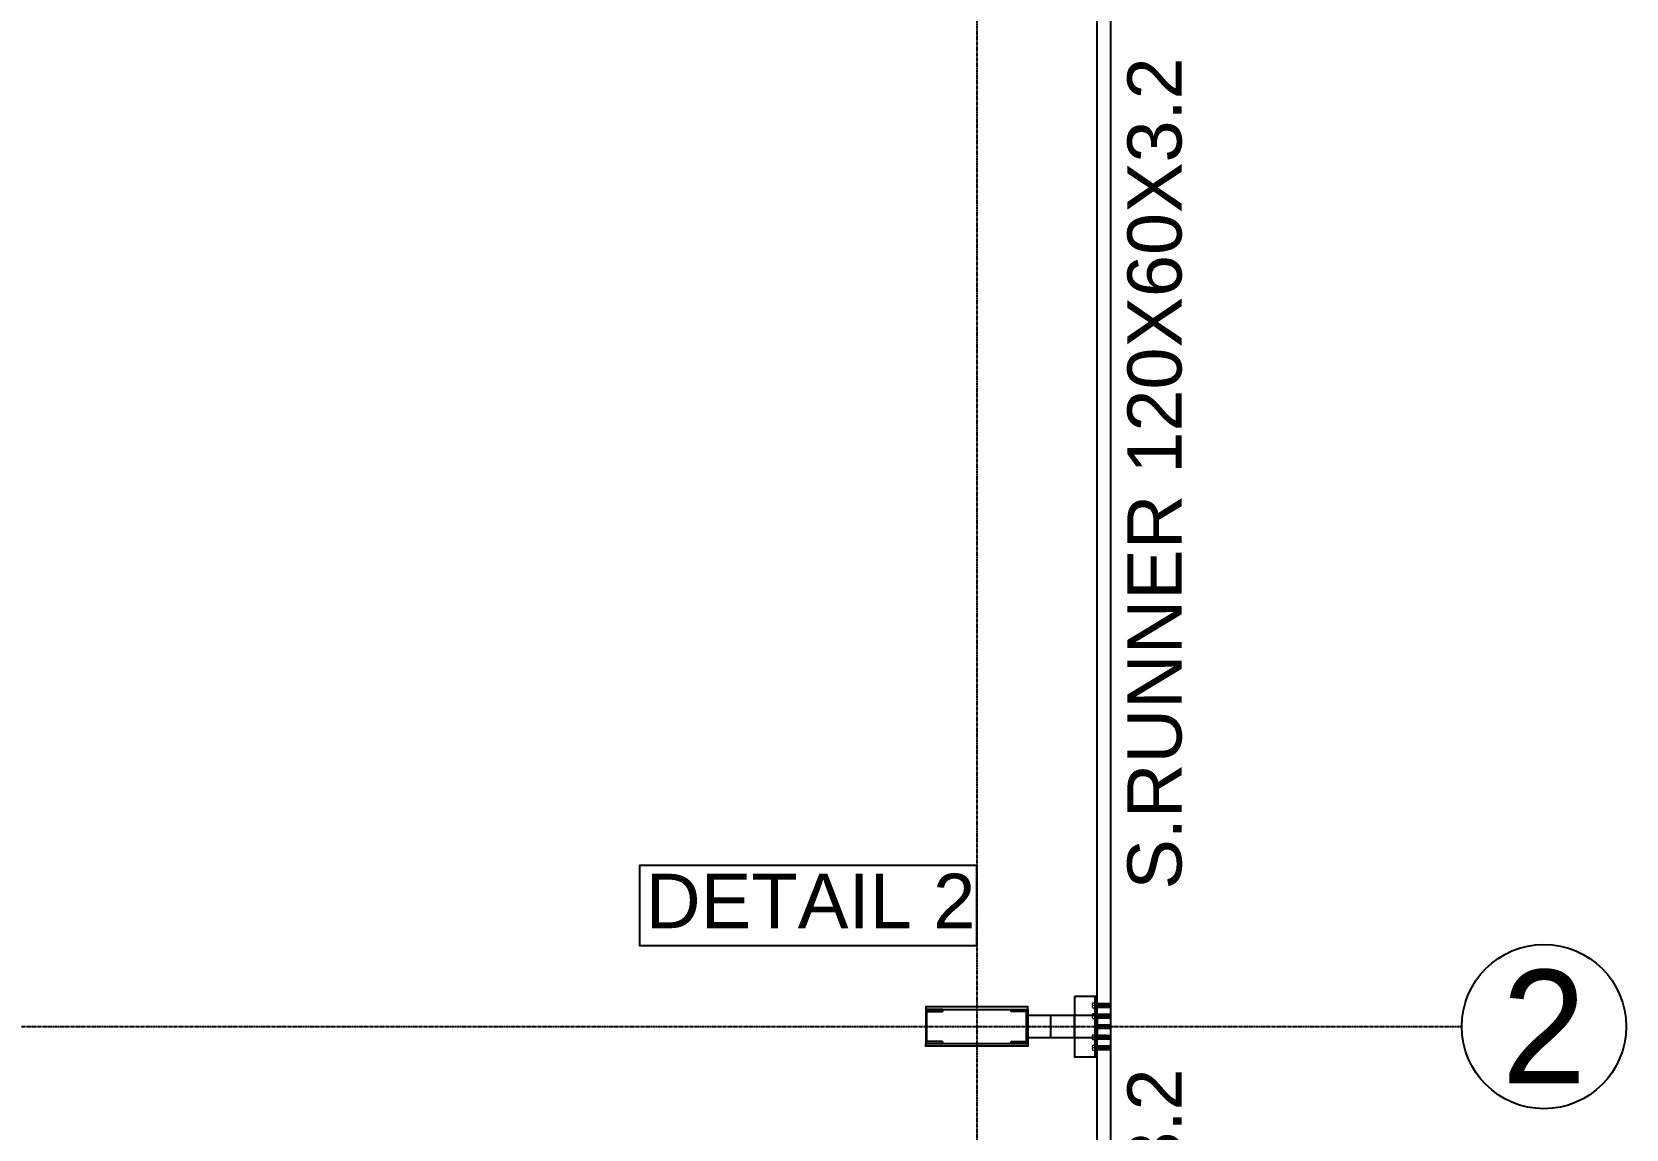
# Model space of a CAD drawing. Header units: millimetres. Extents: x 3470347 to 5996549, y -3470518 to 17149644.
# Drawn here: x 5016116 to 5023143, y 6781340 to 6786177 of the extents above; entities that cross this region are included whole.
import ezdxf
from ezdxf.enums import TextEntityAlignment as Align

# ---------------------------------------------------------------- set-up
doc = ezdxf.new("R2010")
doc.units = ezdxf.units.MM
doc.header["$MEASUREMENT"] = 0
doc.linetypes.add('CENTERX2', pattern=[4, 2.5, -0.5, 0.5, -0.5])
doc.layers.get('0').update_dxf_attribs({"linetype": 'CONTINUOUS', "lineweight": 25})
doc.layers.add('5', color=3, linetype='CONTINUOUS')
doc.layers.add('lintel', color=2, linetype='CONTINUOUS')
for name, color, linetype, lineweight in [('6 TEXT', 7, 'CONTINUOUS', 25), ('channnel', 2, 'CONTINUOUS', 15), ('rRCC 2', 40, 'CONTINUOUS', 15)]:
    doc.layers.add(name, color=color, linetype=linetype, lineweight=lineweight)
doc.styles.add('PDF Arial', font='arial.ttf')
doc.styles.get("Standard").update_dxf_attribs({"font": ''})
doc.styles.add('TITLE', font='arial.ttf')
doc.styles.get('Standard').set_extended_font_data('AR CENA')

msp = doc.modelspace()

# ---------------------------------------------------------------- hatches: boundary and pattern name
at = {"layer": '6 TEXT', "linetype": 'ByBlock'}
h = msp.add_hatch(color=150, dxfattribs=at)
h.dxf.hatch_style = 1
h.paths.add_polyline_path([(5020131.08, 6781866.67), (5020131.08, 6781861.67, -0.4142136), (5020127.08, 6781857.67), (5020061.48, 6781857.67), (5020061.48, 6781725.67), (5020127.08, 6781725.67, -0.4142136), (5020131.08, 6781721.67), (5020131.08, 6781716.67), (5020056.08, 6781716.67), (5020056.08, 6781866.67)])
h = msp.add_hatch(color=150, dxfattribs=at)
h.dxf.hatch_style = 1
h.paths.add_polyline_path([(5020506.08, 6781866.67), (5020506.08, 6781716.67), (5020431.08, 6781716.67), (5020431.08, 6781721.67, -0.4142136), (5020435.08, 6781725.67), (5020500.68, 6781725.67), (5020500.68, 6781857.67), (5020435.08, 6781857.67, -0.4142136), (5020431.08, 6781861.67), (5020431.08, 6781866.67)])

# ---------------------------------------------------------------- linework, layer by layer
at = {"color": 3}
msp.add_line((5020803.08, 6781658.34), (5020803.08, 6781925.01), dxfattribs=at)
at = {"color": 8, "linetype": 'ByBlock'}
for p, q in [((5020803.08, 6781893.01), (5020871.08, 6781893.01)), ((5020803.08, 6781885.01), (5020871.08, 6781885.01)), ((5020803.08, 6781877.01), (5020871.08, 6781877.01)), ((5020803.08, 6781846.34), (5020871.08, 6781846.34)), ((5020803.08, 6781838.34), (5020871.08, 6781838.34)), ((5020803.08, 6781838.34), (5020871.08, 6781838.34)), ((5020803.08, 6781830.34), (5020871.08, 6781830.34)), ((5020803.08, 6781753.01), (5020871.08, 6781753.01)), ((5020803.08, 6781745.01), (5020871.08, 6781745.01)), ((5020803.08, 6781745.01), (5020871.08, 6781745.01)), ((5020803.08, 6781737.01), (5020871.08, 6781737.01)), ((5020803.08, 6781706.34), (5020871.08, 6781706.34)), ((5020803.08, 6781698.34), (5020871.08, 6781698.34)), ((5020803.08, 6781690.34), (5020871.08, 6781690.34))]:
    msp.add_line(p, q, dxfattribs=at)
at = {"color": 2}
for p, q in [((5020811.08, 6781798.34), (5020871.08, 6781798.34)), ((5020811.08, 6781798.34), (5020871.08, 6781798.34)), ((5020811.08, 6781785.01), (5020871.08, 6781785.01)), ((5020811.08, 6781785.01), (5020871.08, 6781785.01))]:
    msp.add_line(p, q, dxfattribs=at)
at = {"color": 6, "linetype": 'ByBlock'}
for points in [[(5020811.08, 6786662.01), (5020871.08, 6786662.01), (5020871.08, 6781798.34), (5020811.08, 6781798.34)], [(5020811.08, 6781785.01), (5020871.08, 6781785.01), (5020871.08, 6777759.34), (5020811.08, 6777759.34)]]:
    msp.add_lwpolyline(points, close=True, dxfattribs=at)
at = {"color": 3}
for points in [[(5020711.08, 6781925.01), (5020711.08, 6781658.34), (5020811.08, 6781658.34), (5020811.08, 6781925.01)], [(5020606.08, 6781741.67), (5020506.08, 6781741.67), (5020506.08, 6781841.67), (5020606.08, 6781841.67)], [(5020811.08, 6781741.67), (5020711.08, 6781741.67), (5020711.08, 6781841.67), (5020811.08, 6781841.67)]]:
    msp.add_lwpolyline(points, close=True, dxfattribs=at)
at = {"layer": '6 TEXT', "color": 8, "linetype": 'CENTERX2', "ltscale": 0.5}
msp.add_line((5020281.08, 6817657.4), (5020281.08, 6774264.13), dxfattribs=at)
at = {"layer": '6 TEXT', "color": 4, "linetype": 'ByBlock'}
for points in [[(5020131.08, 6781716.67), (5020131.08, 6781721.67, 0.4142136), (5020127.08, 6781725.67), (5020061.48, 6781725.67), (5020061.48, 6781857.67), (5020127.08, 6781857.67, 0.4142136), (5020131.08, 6781861.67), (5020131.08, 6781866.67), (5020056.08, 6781866.67), (5020056.08, 6781716.67)], [(5020431.08, 6781716.67), (5020431.08, 6781721.67, -0.4142136), (5020435.08, 6781725.67), (5020500.68, 6781725.67), (5020500.68, 6781857.67), (5020435.08, 6781857.67, -0.4142136), (5020431.08, 6781861.67), (5020431.08, 6781866.67), (5020506.08, 6781866.67), (5020506.08, 6781716.67)]]:
    msp.add_lwpolyline(points, format="xyb", close=True, dxfattribs=at)
at = {"layer": '6 TEXT', "color": 8, "linetype": 'CENTERX2', "ltscale": 0.5}
msp.add_lwpolyline([(4982503.56, 6781791.67), (5022418.94, 6781791.67)], dxfattribs=at)
at = {"layer": '6 TEXT', "color": 8}
msp.add_circle((5022781.1, 6781791.67), 362.15, dxfattribs=at)
at = {"layer": 'channnel', "color": 8, "linetype": 'ByBlock'}
for p, q in [((5020790.76, 6781895.67), (5020803.08, 6781895.67)), ((5020803.08, 6781885.01), (5020790.76, 6781885.01)), ((5020790.76, 6781874.34), (5020803.08, 6781874.34)), ((5020790.76, 6781849.01), (5020803.08, 6781849.01)), ((5020803.08, 6781838.34), (5020790.76, 6781838.34)), ((5020803.08, 6781895.67), (5020803.08, 6781874.34)), ((5020803.08, 6781893.01), (5020871.08, 6781893.01)), ((5020803.08, 6781877.01), (5020871.08, 6781877.01)), ((5020803.08, 6781849.01), (5020803.08, 6781827.67)), ((5020803.08, 6781846.34), (5020871.08, 6781846.34)), ((5020817.48, 6781877.01), (5020817.48, 6781893.01)), ((5020817.48, 6781830.34), (5020817.48, 6781846.34)), ((5020871.08, 6781893.01), (5020871.08, 6781877.01)), ((5020871.08, 6781846.34), (5020871.08, 6781830.34)), ((5020790.76, 6781827.67), (5020803.08, 6781827.67)), ((5020803.08, 6781830.34), (5020871.08, 6781830.34)), ((5020790.76, 6781755.67), (5020803.08, 6781755.67)), ((5020803.08, 6781745.01), (5020790.76, 6781745.01)), ((5020790.76, 6781734.34), (5020803.08, 6781734.34)), ((5020790.76, 6781709.01), (5020803.08, 6781709.01)), ((5020803.08, 6781698.34), (5020790.76, 6781698.34)), ((5020803.08, 6781734.34), (5020803.08, 6781755.67)), ((5020803.08, 6781753.01), (5020871.08, 6781753.01)), ((5020803.08, 6781737.01), (5020871.08, 6781737.01)), ((5020803.08, 6781687.67), (5020803.08, 6781709.01)), ((5020803.08, 6781706.34), (5020871.08, 6781706.34)), ((5020817.48, 6781753.01), (5020817.48, 6781737.01)), ((5020817.48, 6781706.34), (5020817.48, 6781690.34)), ((5020871.08, 6781737.01), (5020871.08, 6781753.01)), ((5020871.08, 6781690.34), (5020871.08, 6781706.34)), ((5020790.76, 6781687.67), (5020803.08, 6781687.67)), ((5020803.08, 6781690.34), (5020871.08, 6781690.34))]:
    msp.add_line(p, q, dxfattribs=at)
at = {"layer": 'channnel', "color": 8, "linetype": 'Continuous'}
for p, q in [((5020816.82, 6781892.76), (5020816.94, 6781893.01)), ((5020816.82, 6781846.09), (5020816.94, 6781846.34)), ((5020817.48, 6781877.9), (5020824.52, 6781893.01)), ((5020817.48, 6781884.41), (5020821.49, 6781893.01)), ((5020817.48, 6781890.91), (5020818.45, 6781893.01)), ((5020817.48, 6781881.15), (5020822.73, 6781892.43)), ((5020817.48, 6781887.66), (5020819.7, 6781892.43)), ((5020817.48, 6781831.23), (5020824.52, 6781846.34)), ((5020817.48, 6781837.74), (5020821.49, 6781846.34)), ((5020817.48, 6781844.25), (5020818.45, 6781846.34)), ((5020817.48, 6781834.49), (5020822.73, 6781845.76)), ((5020817.48, 6781840.99), (5020819.7, 6781845.76)), ((5020818.85, 6781877.59), (5020825.77, 6781892.43)), ((5020818.85, 6781830.92), (5020825.77, 6781845.76)), ((5020819.86, 6781892.76), (5020819.97, 6781893.01)), ((5020819.86, 6781846.09), (5020819.97, 6781846.34)), ((5020820.1, 6781877.01), (5020827.56, 6781893.01)), ((5020820.1, 6781830.34), (5020827.56, 6781846.34)), ((5020821.88, 6781877.59), (5020828.8, 6781892.43)), ((5020821.88, 6781830.92), (5020828.8, 6781845.76)), ((5020822.89, 6781892.76), (5020823.01, 6781893.01)), ((5020822.89, 6781846.09), (5020823.01, 6781846.34)), ((5020823.13, 6781877.01), (5020830.59, 6781893.01)), ((5020823.13, 6781830.34), (5020830.59, 6781846.34)), ((5020824.92, 6781877.59), (5020831.84, 6781892.43)), ((5020824.92, 6781830.92), (5020831.84, 6781845.76)), ((5020825.92, 6781892.76), (5020826.04, 6781893.01)), ((5020825.92, 6781846.09), (5020826.04, 6781846.34)), ((5020826.16, 6781877.01), (5020833.63, 6781893.01)), ((5020826.16, 6781830.34), (5020833.63, 6781846.34)), ((5020827.95, 6781877.59), (5020834.87, 6781892.43)), ((5020827.95, 6781830.92), (5020834.87, 6781845.76)), ((5020828.96, 6781892.76), (5020829.07, 6781893.01)), ((5020828.96, 6781846.09), (5020829.07, 6781846.34)), ((5020829.2, 6781877.01), (5020836.66, 6781893.01)), ((5020829.2, 6781830.34), (5020836.66, 6781846.34)), ((5020830.99, 6781877.59), (5020837.91, 6781892.43)), ((5020830.99, 6781830.92), (5020837.91, 6781845.76)), ((5020831.99, 6781892.76), (5020832.11, 6781893.01)), ((5020831.99, 6781846.09), (5020832.11, 6781846.34)), ((5020832.23, 6781877.01), (5020839.69, 6781893.01)), ((5020832.23, 6781830.34), (5020839.69, 6781846.34)), ((5020834.02, 6781877.59), (5020834.27, 6781892.43)), ((5020834.02, 6781830.92), (5020834.27, 6781845.76)), ((5020834.67, 6781877.01), (5020842.13, 6781893.01)), ((5020834.67, 6781830.34), (5020842.13, 6781846.34)), ((5020835.27, 6781877.01), (5020836.06, 6781893.01)), ((5020835.27, 6781830.34), (5020836.06, 6781846.34)), ((5020836.46, 6781877.59), (5020843.38, 6781892.43)), ((5020836.46, 6781830.92), (5020843.38, 6781845.76)), ((5020837.06, 6781877.59), (5020837.31, 6781892.43)), ((5020837.06, 6781830.92), (5020837.31, 6781845.76)), ((5020837.7, 6781877.01), (5020845.16, 6781893.01)), ((5020837.7, 6781830.34), (5020845.16, 6781846.34)), ((5020838.3, 6781877.01), (5020839.1, 6781893.01)), ((5020838.3, 6781830.34), (5020839.1, 6781846.34)), ((5020839.49, 6781877.59), (5020846.41, 6781892.43)), ((5020839.49, 6781830.92), (5020846.41, 6781845.76)), ((5020840.09, 6781877.59), (5020840.34, 6781892.43)), ((5020840.09, 6781830.92), (5020840.34, 6781845.76)), ((5020840.74, 6781877.01), (5020848.2, 6781893.01)), ((5020840.74, 6781830.34), (5020848.2, 6781846.34)), ((5020842.53, 6781877.59), (5020849.44, 6781892.43)), ((5020842.53, 6781830.92), (5020849.44, 6781845.76)), ((5020843.77, 6781877.01), (5020851.23, 6781893.01)), ((5020843.77, 6781830.34), (5020851.23, 6781846.34)), ((5020845.56, 6781877.59), (5020852.48, 6781892.43)), ((5020845.56, 6781830.92), (5020852.48, 6781845.76)), ((5020846.81, 6781877.01), (5020854.27, 6781893.01)), ((5020846.81, 6781830.34), (5020854.27, 6781846.34)), ((5020848.59, 6781877.59), (5020855.51, 6781892.43)), ((5020848.59, 6781830.92), (5020855.51, 6781845.76)), ((5020849.84, 6781877.01), (5020857.3, 6781893.01)), ((5020849.84, 6781830.34), (5020857.3, 6781846.34)), ((5020851.63, 6781877.59), (5020858.55, 6781892.43)), ((5020851.63, 6781830.92), (5020858.55, 6781845.76)), ((5020852.87, 6781877.01), (5020860.34, 6781893.01)), ((5020852.87, 6781830.34), (5020860.34, 6781846.34)), ((5020854.66, 6781877.59), (5020861.58, 6781892.43)), ((5020854.66, 6781830.92), (5020861.58, 6781845.76)), ((5020855.91, 6781877.01), (5020863.37, 6781893.01)), ((5020855.91, 6781830.34), (5020863.37, 6781846.34)), ((5020857.43, 6781877.01), (5020864.62, 6781892.43)), ((5020857.43, 6781830.34), (5020864.62, 6781845.76)), ((5020859.21, 6781877.59), (5020866.4, 6781893.01)), ((5020859.21, 6781830.92), (5020866.4, 6781846.34)), ((5020860.46, 6781877.01), (5020867.65, 6781892.43)), ((5020860.46, 6781830.34), (5020867.65, 6781845.76)), ((5020862.25, 6781877.59), (5020869.44, 6781893.01)), ((5020862.25, 6781830.92), (5020869.44, 6781846.34)), ((5020863.49, 6781877.01), (5020870.68, 6781892.43)), ((5020863.49, 6781830.34), (5020870.68, 6781845.76)), ((5020865.28, 6781877.59), (5020871.08, 6781890.02)), ((5020865.28, 6781830.92), (5020871.08, 6781843.35)), ((5020866.53, 6781877.01), (5020871.08, 6781886.76)), ((5020866.53, 6781830.34), (5020871.08, 6781840.1)), ((5020868.32, 6781877.59), (5020871.08, 6781883.51)), ((5020868.32, 6781830.92), (5020871.08, 6781836.84)), ((5020869.56, 6781877.01), (5020871.08, 6781880.26)), ((5020869.56, 6781830.34), (5020871.08, 6781833.59)), ((5020816.82, 6781737.26), (5020816.94, 6781737.01)), ((5020817.48, 6781752.11), (5020824.52, 6781737.01)), ((5020817.48, 6781748.86), (5020822.73, 6781737.59)), ((5020817.48, 6781745.61), (5020821.49, 6781737.01)), ((5020817.48, 6781742.35), (5020819.7, 6781737.59)), ((5020817.48, 6781739.1), (5020818.45, 6781737.01)), ((5020817.48, 6781705.45), (5020824.52, 6781690.34)), ((5020817.48, 6781702.19), (5020822.73, 6781690.92)), ((5020817.48, 6781698.94), (5020821.49, 6781690.34)), ((5020817.48, 6781695.69), (5020819.7, 6781690.92)), ((5020817.48, 6781692.43), (5020818.45, 6781690.34)), ((5020818.85, 6781752.43), (5020825.77, 6781737.59)), ((5020818.85, 6781705.76), (5020825.77, 6781690.92)), ((5020819.86, 6781737.26), (5020819.97, 6781737.01)), ((5020820.1, 6781753.01), (5020827.56, 6781737.01)), ((5020820.1, 6781706.34), (5020827.56, 6781690.34)), ((5020821.88, 6781752.43), (5020828.8, 6781737.59)), ((5020821.88, 6781705.76), (5020828.8, 6781690.92)), ((5020822.89, 6781737.26), (5020823.01, 6781737.01)), ((5020823.13, 6781753.01), (5020830.59, 6781737.01)), ((5020823.13, 6781706.34), (5020830.59, 6781690.34)), ((5020824.92, 6781752.43), (5020831.84, 6781737.59)), ((5020824.92, 6781705.76), (5020831.84, 6781690.92)), ((5020825.92, 6781737.26), (5020826.04, 6781737.01)), ((5020826.16, 6781753.01), (5020833.63, 6781737.01)), ((5020826.16, 6781706.34), (5020833.63, 6781690.34)), ((5020827.95, 6781752.43), (5020834.87, 6781737.59)), ((5020827.95, 6781705.76), (5020834.87, 6781690.92)), ((5020828.96, 6781737.26), (5020829.07, 6781737.01)), ((5020829.2, 6781753.01), (5020836.66, 6781737.01)), ((5020829.2, 6781706.34), (5020836.66, 6781690.34)), ((5020830.99, 6781752.43), (5020837.91, 6781737.59)), ((5020830.99, 6781705.76), (5020837.91, 6781690.92)), ((5020831.99, 6781737.26), (5020832.11, 6781737.01)), ((5020832.23, 6781753.01), (5020839.69, 6781737.01)), ((5020832.23, 6781706.34), (5020839.69, 6781690.34)), ((5020834.02, 6781752.43), (5020834.27, 6781737.59)), ((5020834.02, 6781705.76), (5020834.27, 6781690.92)), ((5020834.67, 6781753.01), (5020842.13, 6781737.01)), ((5020834.67, 6781706.34), (5020842.13, 6781690.34)), ((5020835.27, 6781753.01), (5020836.06, 6781737.01)), ((5020835.27, 6781706.34), (5020836.06, 6781690.34)), ((5020836.46, 6781752.43), (5020843.38, 6781737.59)), ((5020836.46, 6781705.76), (5020843.38, 6781690.92)), ((5020837.06, 6781752.43), (5020837.31, 6781737.59)), ((5020837.06, 6781705.76), (5020837.31, 6781690.92)), ((5020837.7, 6781753.01), (5020845.16, 6781737.01)), ((5020837.7, 6781706.34), (5020845.16, 6781690.34)), ((5020838.3, 6781753.01), (5020839.1, 6781737.01)), ((5020838.3, 6781706.34), (5020839.1, 6781690.34)), ((5020839.49, 6781752.43), (5020846.41, 6781737.59)), ((5020839.49, 6781705.76), (5020846.41, 6781690.92)), ((5020840.09, 6781752.43), (5020840.34, 6781737.59)), ((5020840.09, 6781705.76), (5020840.34, 6781690.92)), ((5020840.74, 6781753.01), (5020848.2, 6781737.01)), ((5020840.74, 6781706.34), (5020848.2, 6781690.34)), ((5020842.53, 6781752.43), (5020849.44, 6781737.59)), ((5020842.53, 6781705.76), (5020849.44, 6781690.92)), ((5020843.77, 6781753.01), (5020851.23, 6781737.01)), ((5020843.77, 6781706.34), (5020851.23, 6781690.34)), ((5020845.56, 6781752.43), (5020852.48, 6781737.59)), ((5020845.56, 6781705.76), (5020852.48, 6781690.92)), ((5020846.81, 6781753.01), (5020854.27, 6781737.01)), ((5020846.81, 6781706.34), (5020854.27, 6781690.34)), ((5020848.59, 6781752.43), (5020855.51, 6781737.59)), ((5020848.59, 6781705.76), (5020855.51, 6781690.92)), ((5020849.84, 6781753.01), (5020857.3, 6781737.01)), ((5020849.84, 6781706.34), (5020857.3, 6781690.34)), ((5020851.63, 6781752.43), (5020858.55, 6781737.59)), ((5020851.63, 6781705.76), (5020858.55, 6781690.92)), ((5020852.87, 6781753.01), (5020860.34, 6781737.01)), ((5020852.87, 6781706.34), (5020860.34, 6781690.34)), ((5020854.66, 6781752.43), (5020861.58, 6781737.59)), ((5020854.66, 6781705.76), (5020861.58, 6781690.92)), ((5020855.91, 6781753.01), (5020863.37, 6781737.01)), ((5020855.91, 6781706.34), (5020863.37, 6781690.34)), ((5020857.43, 6781753.01), (5020864.62, 6781737.59)), ((5020857.43, 6781706.34), (5020864.62, 6781690.92)), ((5020859.21, 6781752.43), (5020866.4, 6781737.01)), ((5020859.21, 6781705.76), (5020866.4, 6781690.34)), ((5020860.46, 6781753.01), (5020867.65, 6781737.59)), ((5020860.46, 6781706.34), (5020867.65, 6781690.92)), ((5020862.25, 6781752.43), (5020869.44, 6781737.01)), ((5020862.25, 6781705.76), (5020869.44, 6781690.34)), ((5020863.49, 6781753.01), (5020870.68, 6781737.59)), ((5020863.49, 6781706.34), (5020870.68, 6781690.92)), ((5020865.28, 6781752.43), (5020871.08, 6781740)), ((5020865.28, 6781705.76), (5020871.08, 6781693.33)), ((5020866.53, 6781753.01), (5020871.08, 6781743.25)), ((5020866.53, 6781706.34), (5020871.08, 6781696.58)), ((5020868.32, 6781752.43), (5020871.08, 6781746.5)), ((5020868.32, 6781705.76), (5020871.08, 6781699.84)), ((5020869.56, 6781753.01), (5020871.08, 6781749.76)), ((5020869.56, 6781706.34), (5020871.08, 6781703.09)), ((5020816.82, 6781690.59), (5020816.94, 6781690.34)), ((5020819.86, 6781690.59), (5020819.97, 6781690.34)), ((5020822.89, 6781690.59), (5020823.01, 6781690.34)), ((5020825.92, 6781690.59), (5020826.04, 6781690.34)), ((5020828.96, 6781690.59), (5020829.07, 6781690.34)), ((5020831.99, 6781690.59), (5020832.11, 6781690.34))]:
    msp.add_line(p, q, dxfattribs=at)
at = {"layer": 'channnel', "color": 8, "linetype": 'ByBlock'}
for centre in [(5020804.3, 6781890.34), (5020804.3, 6781879.67), (5020804.3, 6781843.67), (5020804.3, 6781833.01), (5020804.3, 6781750.34), (5020804.3, 6781739.67), (5020804.3, 6781703.67), (5020804.3, 6781693.01)]:
    msp.add_arc(centre, 14.55, 158.498425, 201.501575, dxfattribs=at)
at = {"layer": 'channnel', "color": 8, "linetype": 'Continuous'}
for centre, radius, start, end in [((5020819.08, 6781892.72), 0.688, 335, 155), ((5020819.08, 6781846.05), 0.688, 335, 155), ((5020819.47, 6781877.3), 0.687, 155, 335), ((5020822.11, 6781892.72), 0.688, 335, 155), ((5020822.11, 6781846.05), 0.688, 335, 155), ((5020822.51, 6781877.3), 0.687, 155, 335), ((5020825.15, 6781892.72), 0.688, 335, 155), ((5020825.15, 6781846.05), 0.688, 335, 155), ((5020825.54, 6781877.3), 0.687, 155, 335), ((5020828.18, 6781892.72), 0.688, 335, 155), ((5020828.18, 6781846.05), 0.688, 335, 155), ((5020828.58, 6781877.3), 0.687, 155, 335), ((5020831.21, 6781892.72), 0.688, 335, 155), ((5020831.21, 6781846.05), 0.688, 335, 155), ((5020831.61, 6781877.3), 0.687, 155, 335), ((5020834.25, 6781892.72), 0.688, 335, 155), ((5020834.25, 6781846.05), 0.688, 335, 155), ((5020834.64, 6781877.3), 0.687, 155, 335), ((5020836.44, 6781897.75), 5.75, 247.807007, 304.430959), ((5020836.44, 6781851.08), 5.75, 247.807007, 304.430959), ((5020837.92, 6781872.27), 5.75, 67.807007, 124.430959), ((5020836.68, 6781892.72), 0.688, 335, 155), ((5020836.68, 6781846.05), 0.688, 335, 155), ((5020837.08, 6781877.3), 0.688, 155, 335), ((5020837.28, 6781892.72), 0.687, 335, 155), ((5020837.28, 6781846.05), 0.687, 335, 155), ((5020837.68, 6781877.3), 0.688, 155, 335), ((5020839.72, 6781892.72), 0.688, 335, 155), ((5020839.72, 6781846.05), 0.688, 335, 155), ((5020840.11, 6781877.3), 0.687, 155, 335), ((5020842.75, 6781892.72), 0.688, 335, 155), ((5020842.75, 6781846.05), 0.688, 335, 155), ((5020843.15, 6781877.3), 0.688, 155, 335), ((5020845.79, 6781892.72), 0.688, 335, 155), ((5020845.79, 6781846.05), 0.688, 335, 155), ((5020846.18, 6781877.3), 0.688, 155, 335), ((5020848.82, 6781892.72), 0.687, 335, 155), ((5020848.82, 6781846.05), 0.687, 335, 155), ((5020849.22, 6781877.3), 0.687, 155, 335), ((5020851.86, 6781892.72), 0.688, 335, 155), ((5020851.86, 6781846.05), 0.688, 335, 155), ((5020852.25, 6781877.3), 0.688, 155, 335), ((5020854.89, 6781892.72), 0.688, 335, 155), ((5020854.89, 6781846.05), 0.688, 335, 155), ((5020855.29, 6781877.3), 0.688, 155, 335), ((5020857.92, 6781892.72), 0.688, 335, 155), ((5020857.92, 6781846.05), 0.688, 335, 155), ((5020859.84, 6781877.3), 0.688, 155, 335), ((5020860.96, 6781892.72), 0.688, 335, 155), ((5020860.96, 6781846.05), 0.688, 335, 155), ((5020862.87, 6781877.3), 0.688, 155, 335), ((5020863.99, 6781892.72), 0.688, 335, 155), ((5020863.99, 6781846.05), 0.688, 335, 155), ((5020865.91, 6781877.3), 0.687, 155, 335), ((5020867.03, 6781892.72), 0.688, 335, 155), ((5020867.03, 6781846.05), 0.688, 335, 155), ((5020868.94, 6781877.3), 0.688, 155, 335), ((5020870.06, 6781892.72), 0.688, 335, 155), ((5020870.06, 6781846.05), 0.688, 335, 155), ((5020819.47, 6781830.63), 0.687, 155, 335), ((5020822.51, 6781830.63), 0.687, 155, 335), ((5020825.54, 6781830.63), 0.687, 155, 335), ((5020828.58, 6781830.63), 0.687, 155, 335), ((5020831.61, 6781830.63), 0.687, 155, 335), ((5020834.64, 6781830.63), 0.687, 155, 335), ((5020837.92, 6781825.6), 5.75, 67.807007, 124.430959), ((5020837.08, 6781830.63), 0.688, 155, 335), ((5020837.68, 6781830.63), 0.688, 155, 335), ((5020840.11, 6781830.63), 0.687, 155, 335), ((5020843.15, 6781830.63), 0.688, 155, 335), ((5020846.18, 6781830.63), 0.688, 155, 335), ((5020849.22, 6781830.63), 0.687, 155, 335), ((5020852.25, 6781830.63), 0.688, 155, 335), ((5020855.29, 6781830.63), 0.688, 155, 335), ((5020859.84, 6781830.63), 0.688, 155, 335), ((5020862.87, 6781830.63), 0.688, 155, 335), ((5020865.91, 6781830.63), 0.687, 155, 335), ((5020868.94, 6781830.63), 0.688, 155, 335), ((5020819.08, 6781737.3), 0.688, 205, 25), ((5020819.47, 6781752.72), 0.687, 25, 205), ((5020819.47, 6781706.05), 0.687, 25, 205), ((5020822.11, 6781737.3), 0.688, 205, 25), ((5020822.51, 6781752.72), 0.687, 25, 205), ((5020822.51, 6781706.05), 0.687, 25, 205), ((5020825.15, 6781737.3), 0.688, 205, 25), ((5020825.54, 6781752.72), 0.687, 25, 205), ((5020825.54, 6781706.05), 0.687, 25, 205), ((5020828.18, 6781737.3), 0.688, 205, 25), ((5020828.58, 6781752.72), 0.687, 25, 205), ((5020828.58, 6781706.05), 0.687, 25, 205), ((5020831.21, 6781737.3), 0.688, 205, 25), ((5020831.61, 6781752.72), 0.687, 25, 205), ((5020831.61, 6781706.05), 0.687, 25, 205), ((5020834.25, 6781737.3), 0.688, 205, 25), ((5020834.64, 6781752.72), 0.687, 25, 205), ((5020834.64, 6781706.05), 0.687, 25, 205), ((5020836.44, 6781732.27), 5.75, 55.569041, 112.192993), ((5020837.92, 6781757.75), 5.75, 235.569041, 292.192993), ((5020837.92, 6781711.08), 5.75, 235.569041, 292.192993), ((5020836.68, 6781737.3), 0.688, 205, 25), ((5020837.08, 6781752.72), 0.688, 25, 205), ((5020837.08, 6781706.05), 0.688, 25, 205), ((5020837.28, 6781737.3), 0.687, 205, 25), ((5020837.68, 6781752.72), 0.688, 25, 205), ((5020837.68, 6781706.05), 0.688, 25, 205), ((5020839.72, 6781737.3), 0.688, 205, 25), ((5020840.11, 6781752.72), 0.687, 25, 205), ((5020840.11, 6781706.05), 0.687, 25, 205), ((5020842.75, 6781737.3), 0.688, 205, 25), ((5020843.15, 6781752.72), 0.688, 25, 205), ((5020843.15, 6781706.05), 0.688, 25, 205), ((5020845.79, 6781737.3), 0.688, 205, 25), ((5020846.18, 6781752.72), 0.688, 25, 205), ((5020846.18, 6781706.05), 0.688, 25, 205), ((5020848.82, 6781737.3), 0.687, 205, 25), ((5020849.22, 6781752.72), 0.687, 25, 205), ((5020849.22, 6781706.05), 0.687, 25, 205), ((5020851.86, 6781737.3), 0.688, 205, 25), ((5020852.25, 6781752.72), 0.688, 25, 205), ((5020852.25, 6781706.05), 0.688, 25, 205), ((5020854.89, 6781737.3), 0.688, 205, 25), ((5020855.29, 6781752.72), 0.688, 25, 205), ((5020855.29, 6781706.05), 0.688, 25, 205), ((5020857.92, 6781737.3), 0.688, 205, 25), ((5020859.84, 6781752.72), 0.688, 25, 205), ((5020859.84, 6781706.05), 0.688, 25, 205), ((5020860.96, 6781737.3), 0.688, 205, 25), ((5020862.87, 6781752.72), 0.688, 25, 205), ((5020862.87, 6781706.05), 0.688, 25, 205), ((5020863.99, 6781737.3), 0.688, 205, 25), ((5020865.91, 6781752.72), 0.687, 25, 205), ((5020865.91, 6781706.05), 0.687, 25, 205), ((5020867.03, 6781737.3), 0.688, 205, 25), ((5020868.94, 6781752.72), 0.688, 25, 205), ((5020868.94, 6781706.05), 0.688, 25, 205), ((5020870.06, 6781737.3), 0.688, 205, 25), ((5020819.08, 6781690.63), 0.688, 205, 25), ((5020822.11, 6781690.63), 0.688, 205, 25), ((5020825.15, 6781690.63), 0.688, 205, 25), ((5020828.18, 6781690.63), 0.688, 205, 25), ((5020831.21, 6781690.63), 0.688, 205, 25), ((5020834.25, 6781690.63), 0.688, 205, 25), ((5020836.44, 6781685.6), 5.75, 55.569041, 112.192993), ((5020836.68, 6781690.63), 0.688, 205, 25), ((5020837.28, 6781690.63), 0.687, 205, 25), ((5020839.72, 6781690.63), 0.688, 205, 25), ((5020842.75, 6781690.63), 0.688, 205, 25), ((5020845.79, 6781690.63), 0.688, 205, 25), ((5020848.82, 6781690.63), 0.687, 205, 25), ((5020851.86, 6781690.63), 0.688, 205, 25), ((5020854.89, 6781690.63), 0.688, 205, 25), ((5020857.92, 6781690.63), 0.688, 205, 25), ((5020860.96, 6781690.63), 0.688, 205, 25), ((5020863.99, 6781690.63), 0.688, 205, 25), ((5020867.03, 6781690.63), 0.688, 205, 25), ((5020870.06, 6781690.63), 0.688, 205, 25)]:
    msp.add_arc(centre, radius, start, end, dxfattribs=at)
at = {"layer": 'lintel', "color": 1, "linetype": 'ByBlock'}
for points in [[(5020281.08, 6782501.65), (5018794.3, 6782501.65), (5018794.3, 6782148.96), (5020281.08, 6782148.96)], [(5020056.08, 6781866.67), (5020506.08, 6781866.67), (5020506.08, 6781878.67), (5020056.08, 6781878.67)], [(5020056.08, 6781716.67), (5020506.08, 6781716.67), (5020506.08, 6781704.67), (5020056.08, 6781704.67)]]:
    msp.add_lwpolyline(points, close=True, dxfattribs=at)
at = {"layer": 'lintel', "color": 5, "linetype": 'ByBlock'}
msp.add_lwpolyline([(5020871.08, 6781841.67), (5020871.08, 6781741.67), (5020506.08, 6781741.67), (5020506.08, 6781841.67), (5020871.08, 6781841.67)], dxfattribs=at)

# ---------------------------------------------------------------- texts
at = {"layer": '5', "linetype": 'ByBlock', "style": 'TITLE'}
msp.add_text('DETAIL 2', height=240, dxfattribs=at).set_placement((5019548.26, 6782345.47), align=Align.MIDDLE_CENTER)
at = {"layer": '6 TEXT', "color": 8, "linetype": 'ByBlock'}
msp.add_text('2', height=500, dxfattribs=at).set_placement((5022781.1, 6781791.67), align=Align.MIDDLE_CENTER)
at = {"layer": 'rRCC 2', "style": 'PDF Arial'}
for p in [(5021064.28, 6784230.17), (5021064.28, 6779772.17)]:
    msp.add_text('S.RUNNER 120X60X3.2', height=238.6884, rotation=90, dxfattribs=at).set_placement(p, align=Align.MIDDLE_CENTER)

doc.saveas('drawing.dxf')
